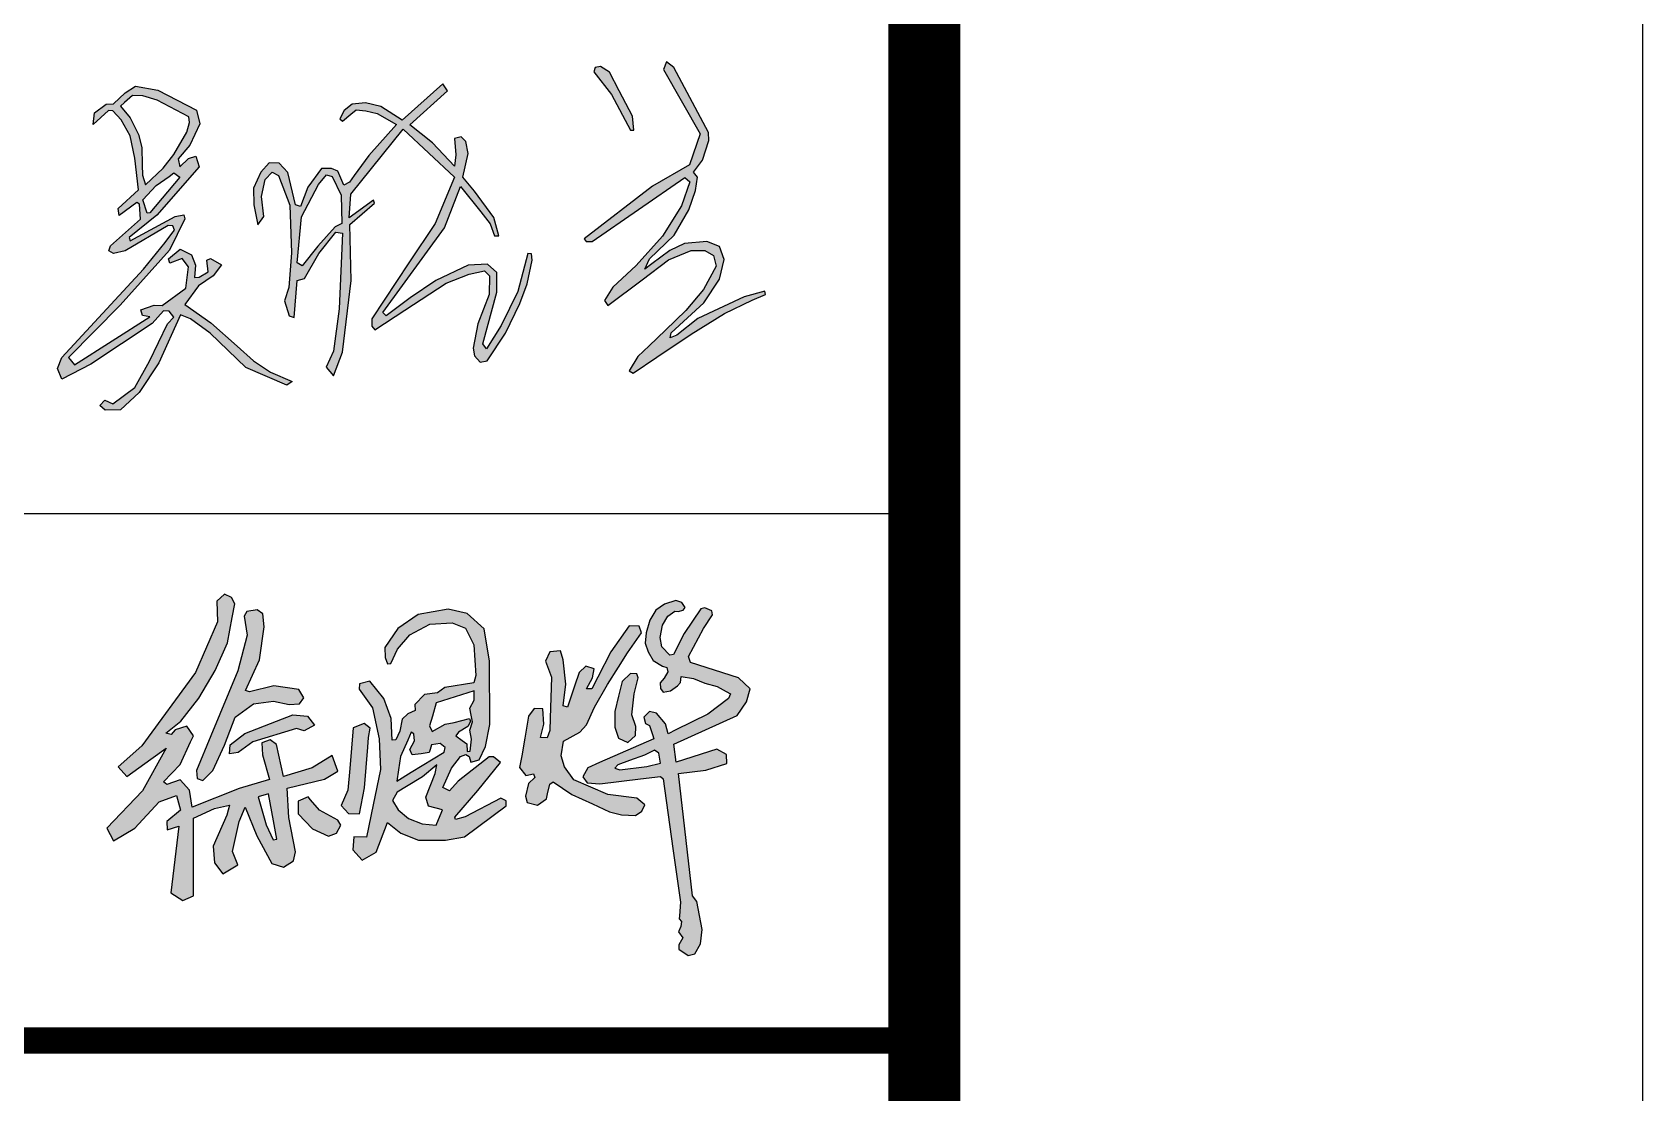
# Model space of a CAD drawing. Extents: x 33088 to 140010, y 13737 to 369010.
# Drawn here: x 119031 to 122393, y 33018 to 35231 of the extents above; entities that cross this region are included whole.
import ezdxf

# ---------------------------------------------------------------- set-up
doc = ezdxf.new("R2010")
doc.units = 0
doc.header["$LTSCALE"] = 1000
doc.header["$MEASUREMENT"] = 0
doc.layers.get('0').update_dxf_attribs({"linetype": 'CONTINUOUS'})
doc.layers.add('PP-PM-TK', color=7, linetype='CONTINUOUS')
doc.layers.add('PUB_TITLE', color=4, linetype='CONTINUOUS')

msp = doc.modelspace()

# ---------------------------------------------------------------- hatches: boundary and pattern name
h = msp.add_hatch(color=256)
h.paths.add_polyline_path([(120370.8, 35157.3), (120355, 35169.3), (120349.1, 35153.4), (120425.3, 35018.8), (120403.5, 34953.9), (120326.2, 34910), (120183, 34799.9), (120187.7, 34794), (120200, 34794.5), (120393.8, 34928), (120403.9, 34919), (120386.3, 34868.5), (120346.9, 34805.2), (120292, 34744.3), (120243, 34699.1), (120226, 34670.9), (120232.9, 34660.8), (120304.3, 34714.5), (120359.7, 34756.2), (120406.6, 34775.7), (120435.4, 34775.7), (120453.5, 34765.1), (120458.8, 34742.8), (120432.7, 34694.4), (120395.4, 34650), (120352.8, 34609), (120319.2, 34576.7), (120295.6, 34554.1), (120277.2, 34524.5), (120285.7, 34519.2), (120335.3, 34552.7), (120406.7, 34601), (120476.6, 34644), (120534.1, 34671.9), (120561.7, 34683.9), (120560.6, 34690.6), (120517.3, 34679), (120420.7, 34633.9), (120376.7, 34598.9), (120363.2, 34593.3), (120364.7, 34603.4), (120433, 34666), (120465.8, 34715.5), (120475.9, 34756.4), (120466.2, 34783.6), (120439.4, 34794.4), (120393.1, 34790.3), (120362.5, 34775.8), (120324.5, 34747.4), (120310.3, 34736.8), (120320, 34757.9), (120371.5, 34807.4), (120402.1, 34860.5), (120415.5, 34900.4), (120419.6, 34928.3), (120411.4, 34939.1), (120430.1, 34964), (120443.9, 35005.3), (120443.2, 35021.4)])
h.paths.add_polyline_path([(120217.5, 35159.3), (120206.1, 35157.2), (120203.7, 35148.1), (120240.3, 35101.2), (120280, 35026.3), (120287.3, 35026.3), (120284.3, 35056), (120256.7, 35108.9), (120236.5, 35147.8)], flags=17)
h.paths.add_polyline_path([(119627.3, 34784.5), (119594.5, 34743.6), (119583.9, 34749.7), (119593.4, 34845.9), (119629, 34913.3), (119645.3, 34933.1), (119657.4, 34929.6), (119675.7, 34890.6), (119677.7, 34831.7), (119663.2, 34824.7)], flags=16)
h.paths.add_polyline_path([(119494, 34870.5), (119501.9, 34828.9), (119514.4, 34846.3), (119509.5, 34888.2), (119517.1, 34923.5), (119531.8, 34938.8), (119545.4, 34932.2), (119568.8, 34869.7), (119572.6, 34770.8), (119566.6, 34698.2), (119557.9, 34670.4), (119567.2, 34638.9), (119578, 34635.7), (119584, 34712.9), (119599.8, 34716.7), (119629.7, 34769.4), (119665.1, 34814), (119678.7, 34811.8), (119671.6, 34654.1), (119659.7, 34565.3), (119645, 34532.1), (119659.7, 34514.2), (119678.7, 34563.6), (119696.7, 34712.9), (119694.1, 34829.7), (119745.6, 34873.9), (119743.3, 34880.8), (119693, 34843.4), (119696.4, 34893.3), (119805.8, 35028.8), (119912.8, 34928.7), (119872.3, 34832), (119817.6, 34749.6), (119740, 34632.7), (119740.2, 34617.3), (119746, 34609.8), (119809.2, 34651), (119895.5, 34707.3), (119943.4, 34726.2), (119975.5, 34733), (119985.6, 34722.4), (119984.7, 34683.8), (119961.6, 34622.2), (119951.9, 34571.8), (119954.4, 34555.4), (119966.2, 34542.8), (119980.5, 34545.3), (120018.8, 34603.3), (120048.7, 34665.2), (120064.1, 34706.2), (120074.9, 34755.5), (120073.2, 34768.3), (120065.4, 34769.1), (120044.6, 34689.6), (120009.8, 34619.2), (119979.5, 34570.6), (119971.6, 34580.9), (120000.7, 34688.4), (120001.1, 34729.8), (119981.2, 34747.2), (119941, 34745.1), (119873.4, 34712.8), (119819.9, 34676.8), (119770.2, 34639.1), (119763.2, 34645.8), (119892.1, 34823), (119925.1, 34908.9), (119967.4, 34856.1), (119987.2, 34831.3), (119996.1, 34806.2), (120005.3, 34806.2), (119994.7, 34844.1), (119954.2, 34899.1), (119930.1, 34928.3), (119941.1, 34977.6), (119936.5, 35003.2), (119926.5, 35012.4), (119912.3, 35009.2), (119915.5, 34974.9), (119912.3, 34951.6), (119866.5, 35000), (119819.6, 35037.7), (119898.3, 35108.8), (119888.2, 35122.9), (119803.4, 35047.2), (119758.7, 35076.2), (119727, 35083.7), (119698.8, 35081), (119682.6, 35067.5), (119673.1, 35050.5), (119678.6, 35045.4), (119696.5, 35060), (119707.4, 35068.9), (119727.8, 35066.7), (119751.4, 35061), (119791.4, 35038), (119733.7, 34973.8), (119703.4, 34931.9), (119693.1, 34917.7), (119681.8, 34911.9), (119669.3, 34940.8), (119655.9, 34946.6), (119635.1, 34946.6), (119606.7, 34907.7), (119591.2, 34867.5), (119580.7, 34870.8), (119564.8, 34937.9), (119546.4, 34957.9), (119525.9, 34958.2), (119508.1, 34938.7), (119493.1, 34905.2)])
h.paths.add_polyline_path([(119271.1, 34853.1), (119262, 34880.9), (119289.5, 34911.2), (119316.8, 34930.1), (119327, 34937.3), (119339.3, 34928.8), (119276.3, 34854.2)], flags=16)
h.paths.add_polyline_path([(119261, 34932.4), (119267.3, 34912.8), (119304.2, 34947.1), (119326.6, 34975.6), (119353.6, 35022.3), (119359.6, 35042.3), (119357.7, 35054.5), (119291.8, 35089), (119262.2, 35097.9), (119240.7, 35098.5), (119223.9, 35084), (119215.1, 35076.3), (119235.7, 35052.4), (119252.7, 35017.5), (119260, 34990.5), (119260.8, 34954.5)], flags=16)
h.paths.add_polyline_path([(119190.2, 35067.8), (119158, 35038.6), (119161, 35062.4), (119185.5, 35081.1), (119200.8, 35081.5), (119224.8, 35104.2), (119246.6, 35118.2), (119293.3, 35110.3), (119374.1, 35068.5), (119381.1, 35039.7), (119360.2, 34995.2), (119335.7, 34966.8), (119339.2, 34949.8), (119357.1, 34967.7), (119372.8, 34972.1), (119379.3, 34949.8), (119291, 34849.5), (119233.2, 34802.8), (119235.6, 34795.6), (119329.5, 34846.6), (119347.4, 34850), (119349.8, 34841.3), (119317.7, 34775.9), (119214.9, 34661.7), (119106.7, 34552.4), (119119.4, 34536.7), (119276.6, 34636.9), (119261.5, 34640), (119257.9, 34651.4), (119285.7, 34661.1), (119302.6, 34660.5), (119351.6, 34696.8), (119357.1, 34741.5), (119343.8, 34759), (119318.4, 34749.3), (119315.9, 34757.8), (119340.1, 34778.3), (119363.7, 34766.2), (119372.2, 34745.1), (119369.8, 34719.1), (119379.4, 34719.7), (119398.2, 34731.2), (119395.8, 34755.4), (119403.6, 34759), (119426, 34745.7), (119409.1, 34722.7), (119378.2, 34701.6), (119349.8, 34662.9), (119404.2, 34624.9), (119458.7, 34575.9), (119492.8, 34545.3), (119528.3, 34521.9), (119573.7, 34502), (119562.8, 34494.7), (119476.9, 34531.6), (119402.6, 34602.9), (119361.4, 34633.1), (119340.3, 34640.9), (119295.5, 34541.2), (119254.4, 34479), (119215.4, 34442.9), (119183.2, 34442.1), (119172.2, 34452.2), (119182.8, 34463.2), (119199.7, 34455.6), (119245.5, 34489.9), (119276, 34544.8), (119313.3, 34622.2), (119326.9, 34636.6), (119316.7, 34648.9), (119304.8, 34649.3), (119281.5, 34623.5), (119153.6, 34538.4), (119093, 34507.1), (119084.1, 34529.1), (119092.6, 34552), (119263.3, 34736.3), (119308.7, 34792), (119322.6, 34810.8), (119327.8, 34817.8), (119324.9, 34827.2), (119314.9, 34827.6), (119225.3, 34774.5), (119200.7, 34768.9), (119191.1, 34774.8), (119194.4, 34784.9), (119257.3, 34841.1), (119255.1, 34871.9), (119249.5, 34875.6), (119212.9, 34848.8), (119210.7, 34863.1), (119252.9, 34902), (119245.4, 34968.1), (119235.4, 35014.9), (119216.7, 35048.1), (119199.6, 35066.8)])
h = msp.add_hatch(color=256)
h.paths.add_polyline_path([(120339.3, 33726.6), (120330.4, 33733), (120309.3, 33722.9), (120278.2, 33711.5), (120253.9, 33702.5), (120247.7, 33695.2), (120257.5, 33691.9), (120314.1, 33699.1), (120343, 33706.1)], flags=16)
h.paths.add_polyline_path([(120372.3, 34023.2), (120379.5, 34022.6), (120390.1, 34024.9), (120394, 34030.9), (120387.3, 34040.8), (120374.6, 34045.1), (120350.9, 34037.3), (120333, 34025.1), (120320.1, 34004), (120312.5, 33977.5), (120310.4, 33956.3), (120316.7, 33938.4), (120327.7, 33920.4), (120346.6, 33908.3), (120356.2, 33905.7), (120358.1, 33896.5), (120350.5, 33883), (120341.7, 33873.4), (120342.6, 33861.4), (120348.2, 33854.3), (120363.6, 33856.8), (120378.3, 33867.2), (120384.1, 33874.3), (120385.9, 33886.5), (120411.7, 33882.4), (120435.2, 33872.5), (120461, 33865.8), (120479.9, 33855.5), (120488.5, 33850.7), (120484.9, 33840.6), (120441.6, 33808), (120374.7, 33775.2), (120358.4, 33767.2), (120353.3, 33787.8), (120334.4, 33810.1), (120319.4, 33814), (120307.9, 33801.6), (120311.4, 33788.9), (120319.7, 33784.3), (120325.7, 33766), (120328.7, 33756.7), (120215.6, 33707.2), (120190.9, 33696.4), (120180.6, 33677.2), (120189.8, 33664.6), (120215.8, 33663), (120300.7, 33673.1), (120342.5, 33678.1), (120348.4, 33673.3), (120368.6, 33527.9), (120384.1, 33416), (120382.5, 33387.3), (120381.4, 33381.1), (120386.2, 33375.6), (120385.2, 33364.9), (120380.5, 33354.3), (120389.2, 33341.8), (120381.3, 33327), (120381.1, 33317.5), (120400.5, 33304.5), (120414.5, 33308), (120426.3, 33329.1), (120430, 33358.8), (120418.3, 33417.1), (120409.8, 33428.9), (120380.5, 33684.5), (120437.4, 33691.3), (120481, 33704.9), (120480.6, 33724), (120460.6, 33735.4), (120375.1, 33708.1), (120370.5, 33745.4), (120436.5, 33775.3), (120503, 33805.6), (120522.5, 33834.1), (120529.8, 33861), (120505.6, 33884.1), (120405.1, 33915.9), (120400.9, 33928.7), (120432.7, 33987.1), (120451.4, 34015.2), (120449.6, 34023.6), (120435.1, 34029.7), (120426.6, 34027.7), (120391.8, 33976.4), (120370.1, 33932.8), (120361.9, 33931), (120345.8, 33948.8), (120341.8, 33968.2), (120346.9, 33993.7), (120358.1, 34012.3)])
h.paths.add_polyline_path([(120293, 33892.2), (120280.4, 33892.9), (120262.7, 33876.6), (120255, 33845.6), (120247.1, 33813.5), (120247.4, 33781.3), (120255, 33758.3), (120274.7, 33749), (120290.4, 33763.7), (120291, 33782.3), (120283, 33807), (120287.4, 33850.6), (120296.4, 33883.6)], flags=17)
h.paths.add_polyline_path([(120139.8, 33921.3), (120134.1, 33939.9), (120111.5, 33937.9), (120102.4, 33918.9), (120115.1, 33885.2), (120112.3, 33800), (120111.5, 33774), (120106, 33758.6), (120092.5, 33759.4), (120098.8, 33787.5), (120096.8, 33819.2), (120079, 33819.6), (120067.1, 33803.8), (120059.2, 33757.8), (120052.9, 33721.4), (120048.6, 33696.8), (120061.5, 33680.1), (120077.8, 33683.7), (120080.2, 33675.7), (120067.1, 33663.2), (120061.1, 33637.1), (120064.3, 33624), (120085.7, 33618), (120104.4, 33631.5), (120106.7, 33641.8), (120111.5, 33662.4), (120118.3, 33667.2), (120157.9, 33640.2), (120200.4, 33620.8), (120236.5, 33604.3), (120261.5, 33598.2), (120290.4, 33597), (120303.9, 33605.4), (120310.3, 33619.2), (120293.2, 33632.7), (120232.5, 33640.6), (120161.5, 33670.9), (120142.5, 33698.2), (120135.3, 33721.2), (120140.1, 33751.7), (120174.2, 33770.8), (120188.5, 33786.1), (120204.9, 33822.8), (120231.9, 33870.1), (120254.8, 33906), (120273.9, 33936.1), (120303.3, 33977.9), (120297.9, 33991.4), (120277.3, 33992.4), (120239.3, 33938.3), (120211.9, 33885.4), (120199.4, 33861.3), (120188.2, 33861.1), (120200.7, 33883.7), (120204.4, 33903), (120186.5, 33908.1), (120172.6, 33895.2), (120163.2, 33866.5), (120152.8, 33835.2), (120148.8, 33822.8), (120139.5, 33825.6), (120144.9, 33870.9)])
h.paths.add_polyline_path([(119872.4, 33684), (119876, 33702.1), (119845.8, 33677.3), (119812.4, 33657), (119793, 33645.2), (119783.5, 33628.1), (119794.8, 33608.8), (119816.4, 33590.7), (119844.9, 33579), (119874.2, 33576.3), (119886.4, 33605.1), (119887.8, 33608.5), (119858.4, 33616.4), (119852.5, 33634.9)], flags=16)
h.paths.add_polyline_path([(119953.9, 33837.3), (119953.5, 33856.7), (119914, 33844.1), (119874.4, 33831.5), (119866.5, 33804.2), (119860.6, 33783.7), (119866.2, 33771.6), (119893.1, 33787), (119912.2, 33791), (119943.8, 33799.2), (119946, 33793.1), (119940.2, 33782.3), (119920.8, 33770.8), (119915.1, 33762.6), (119928.7, 33752.9), (119938.4, 33746), (119938.8, 33730.3), (119945.3, 33731), (119948.1, 33755.8), (119944.5, 33774.4), (119950.3, 33792), (119947.4, 33806), (119944.4, 33820.5)], flags=16)
h.paths.add_polyline_path([(119827.4, 33767), (119822.5, 33770.7), (119815.1, 33754), (119799.8, 33719.6), (119795.6, 33691.8), (119792, 33668.6), (119822.5, 33687.1), (119890.8, 33728.6), (119892.9, 33738.8), (119882.7, 33746.7), (119864.9, 33744), (119861.7, 33734.2), (119859.6, 33727.8), (119843, 33725.5), (119824.2, 33723), (119819.5, 33734.4), (119828.8, 33752.2)], flags=16)
h.paths.add_polyline_path([(119765, 33840.9), (119735.7, 33876.7), (119714.1, 33871.7), (119713.6, 33860.1), (119741.8, 33821.4), (119755.1, 33756.8), (119758.4, 33692.8), (119742.9, 33618.8), (119728.8, 33551.4), (119702.5, 33551.9), (119700.3, 33525.4), (119719.7, 33503.3), (119749, 33520.4), (119772.8, 33582.3), (119800.4, 33559.6), (119837.5, 33545.3), (119893.9, 33545.3), (119933.2, 33551.9), (120020.6, 33616.6), (120020.2, 33627.1), (120009.4, 33633), (119935.2, 33594.2), (119914.6, 33588), (119913.5, 33593.4), (119961.6, 33648.5), (120008.5, 33707.6), (119993.8, 33719.2), (119985.3, 33719.2), (119920.6, 33668.5), (119902.5, 33648), (119888.5, 33655.2), (119906.2, 33695.7), (119925.2, 33719.5), (119936.6, 33724.2), (119943.1, 33720), (119946.9, 33708), (119964.4, 33712.7), (119977.7, 33740.5), (119986.3, 33786.6), (119985.4, 33918.4), (119974.7, 33986.1), (119938.8, 34018.3), (119899.1, 34027.4), (119836.8, 34016.1), (119794.4, 33987.1), (119767.5, 33946.9), (119767.7, 33926.2), (119772.5, 33912.9), (119780, 33913.8), (119793.5, 33943.9), (119819.2, 33973.4), (119861.2, 33996.1), (119907.5, 33998.4), (119935.3, 33987.6), (119952.8, 33953.1), (119957, 33889), (119953.2, 33873.5), (119892.4, 33864), (119877.2, 33852.7), (119850.3, 33849.4), (119830, 33828), (119830.5, 33815.7), (119815.4, 33808.6), (119803.6, 33797.8), (119798.4, 33772.3), (119789.9, 33754.9), (119782.2, 33753.7), (119780.3, 33798.9)])
h.paths.add_polyline_path([(119736.5, 33778.6), (119723.8, 33788.5), (119700.9, 33779.9), (119693.8, 33694.8), (119689.9, 33649.2), (119675.9, 33617.6), (119691.6, 33601.2), (119714.5, 33600.5), (119724.5, 33654.1), (119731.7, 33739.2), (119733.4, 33759.4)])
h.paths.add_polyline_path([(119606.9, 33635.3), (119586.3, 33626.9), (119586.6, 33600.2), (119615.9, 33569.2), (119649.8, 33553.9), (119666.2, 33559.6), (119675.4, 33576.4), (119669.4, 33587), (119630.5, 33607.7), (119612, 33629.4)])
h.paths.add_polyline_path([(119524, 33641.8), (119502.8, 33635.8), (119519.5, 33577.4), (119533.8, 33546.1), (119541.6, 33547.5), (119534.5, 33585.6)], flags=16)
h.paths.add_polyline_path([(119442.8, 33725.1), (119444.3, 33744.3), (119475, 33768.1), (119541.3, 33793.8), (119575.3, 33807), (119606.1, 33803.9), (119620.2, 33785.5), (119598.8, 33773.2), (119582.9, 33777.9), (119491.7, 33750.4), (119461.3, 33728)], flags=17)
h.paths.add_polyline_path([(119512.2, 34017.3), (119500.5, 34026.1), (119479.2, 34022), (119473.6, 34012.7), (119480, 33973.2), (119460.2, 33898.2), (119403.8, 33762.7), (119374, 33690.8), (119375.1, 33674.1), (119387.4, 33669.6), (119408.3, 33690.5), (119432.5, 33743.5), (119454.5, 33802), (119493.2, 33829.8), (119534.8, 33835.4), (119567.3, 33828.2), (119589, 33829.5), (119598.1, 33842.3), (119588, 33859.7), (119535.2, 33867.2), (119485, 33854.7), (119476.4, 33857.7), (119505.6, 33921.4), (119515.2, 33990.4)], flags=17)
h.paths.add_polyline_path([(119447.2, 34051.6), (119432.5, 34058.4), (119416.4, 34043.8), (119418.1, 34000.8), (119371.6, 33894.8), (119260.2, 33742.2), (119210.2, 33698.4), (119228.6, 33678.3), (119278.6, 33714.2), (119310.5, 33737.1), (119261, 33648.1), (119186.5, 33570.1), (119200.5, 33543.8), (119245.2, 33570.1), (119296.1, 33625.3), (119332.1, 33638.5), (119340.9, 33607.8), (119311.9, 33584.1), (119312.8, 33566.6), (119337.4, 33574.5), (119326.8, 33487.7), (119320.4, 33435), (119345.3, 33419.3), (119368.1, 33429), (119368.1, 33591.1), (119411.9, 33611.3), (119443.1, 33618.1), (119437.6, 33597.2), (119408.7, 33532.7), (119411.8, 33497.7), (119429, 33475), (119460.3, 33494.1), (119449.3, 33521.7), (119462.8, 33584.3), (119475.7, 33613.8), (119500.3, 33554.2), (119531, 33496.5), (119555.6, 33489.1), (119576.5, 33502), (119580.8, 33521.1), (119566.7, 33592.3), (119563, 33653.7), (119641, 33672.8), (119669.3, 33689.3), (119657, 33721.9), (119615.8, 33696.1), (119555.6, 33678.3), (119540.8, 33744.6), (119527.9, 33754.4), (119510.7, 33748.3), (119512, 33723.1), (119526.1, 33671.5), (119462.8, 33653.1), (119365, 33613.8), (119359.5, 33649.4), (119339.8, 33670.9), (119312.2, 33661.7), (119304.8, 33666.6), (119339.8, 33702.8), (119361.4, 33750.1), (119368.1, 33763.2), (119354, 33782.9), (119329.4, 33775.5), (119320.8, 33765.7), (119309.7, 33768.8), (119341.1, 33793.3), (119378.6, 33841.8), (119413, 33899.2), (119438.8, 33956.9), (119448.7, 34009.7), (119454, 34038.2)])

# ---------------------------------------------------------------- linework, layer by layer
for p, q in [((120206.1, 35157.2), (120203.7, 35148.1)), ((120203.7, 35148.1), (120240.3, 35101.2)), ((120217.5, 35159.3), (120206.1, 35157.2)), ((120236.5, 35147.8), (120217.5, 35159.3)), ((120256.7, 35108.9), (120236.5, 35147.8)), ((120355, 35169.3), (120349.1, 35153.4)), ((120349.1, 35153.4), (120425.3, 35018.8)), ((120370.8, 35157.3), (120355, 35169.3)), ((120443.2, 35021.4), (120370.8, 35157.3)), ((119200.8, 35081.5), (119224.8, 35104.2)), ((119224.8, 35104.2), (119246.6, 35118.2)), ((119246.6, 35118.2), (119293.3, 35110.3)), ((119293.3, 35110.3), (119374.1, 35068.5)), ((119888.2, 35122.9), (119803.4, 35047.2)), ((119819.6, 35037.7), (119898.3, 35108.8)), ((119898.3, 35108.8), (119888.2, 35122.9)), ((120284.3, 35056), (120256.7, 35108.9)), ((119161, 35062.4), (119185.5, 35081.1)), ((119185.5, 35081.1), (119200.8, 35081.5)), ((119223.9, 35084), (119215.1, 35076.3)), ((119215.1, 35076.3), (119235.7, 35052.4)), ((119240.7, 35098.5), (119223.9, 35084)), ((119262.2, 35097.9), (119240.7, 35098.5)), ((119291.8, 35089), (119262.2, 35097.9)), ((119357.7, 35054.5), (119291.8, 35089)), ((119698.8, 35081), (119682.6, 35067.5)), ((119696.5, 35060), (119707.4, 35068.9)), ((119727, 35083.7), (119698.8, 35081)), ((119707.4, 35068.9), (119727.8, 35066.7)), ((119758.7, 35076.2), (119727, 35083.7)), ((119803.4, 35047.2), (119758.7, 35076.2)), ((120240.3, 35101.2), (120280, 35026.3)), ((119190.2, 35067.8), (119158, 35038.6)), ((119158, 35038.6), (119161, 35062.4)), ((119199.6, 35066.8), (119190.2, 35067.8)), ((119216.7, 35048.1), (119199.6, 35066.8)), ((119235.4, 35014.9), (119216.7, 35048.1)), ((119235.7, 35052.4), (119252.7, 35017.5)), ((119353.6, 35022.3), (119359.6, 35042.3)), ((119359.6, 35042.3), (119357.7, 35054.5)), ((119381.1, 35039.7), (119360.2, 34995.2)), ((119374.1, 35068.5), (119381.1, 35039.7)), ((119682.6, 35067.5), (119673.1, 35050.5)), ((119673.1, 35050.5), (119678.6, 35045.4)), ((119678.6, 35045.4), (119696.5, 35060)), ((119727.8, 35066.7), (119751.4, 35061)), ((119791.4, 35038), (119733.7, 34973.8)), ((119751.4, 35061), (119791.4, 35038)), ((119866.5, 35000), (119819.6, 35037.7)), ((120287.3, 35026.3), (120284.3, 35056)), ((119245.4, 34968.1), (119235.4, 35014.9)), ((119252.7, 35017.5), (119260, 34990.5)), ((119326.6, 34975.6), (119353.6, 35022.3)), ((119696.4, 34893.3), (119805.8, 35028.8)), ((119805.8, 35028.8), (119912.8, 34928.7)), ((119926.5, 35012.4), (119912.3, 35009.2)), ((119912.3, 35009.2), (119915.5, 34974.9)), ((119936.5, 35003.2), (119926.5, 35012.4)), ((119941.1, 34977.6), (119936.5, 35003.2)), ((120280, 35026.3), (120287.3, 35026.3)), ((120425.3, 35018.8), (120403.5, 34953.9)), ((120430.1, 34964), (120443.9, 35005.3)), ((120443.9, 35005.3), (120443.2, 35021.4)), ((119252.9, 34902), (119245.4, 34968.1)), ((119260, 34990.5), (119260.8, 34954.5)), ((119304.2, 34947.1), (119326.6, 34975.6)), ((119360.2, 34995.2), (119335.7, 34966.8)), ((119357.1, 34967.7), (119372.8, 34972.1)), ((119372.8, 34972.1), (119379.3, 34949.8)), ((119733.7, 34973.8), (119703.4, 34931.9)), ((119912.3, 34951.6), (119866.5, 35000)), ((119915.5, 34974.9), (119912.3, 34951.6)), ((119930.1, 34928.3), (119941.1, 34977.6)), ((119260.8, 34954.5), (119261, 34932.4)), ((119267.3, 34912.8), (119304.2, 34947.1)), ((119379.3, 34949.8), (119291, 34849.5)), ((119316.8, 34930.1), (119327, 34937.3)), ((119327, 34937.3), (119339.3, 34928.8)), ((119335.7, 34966.8), (119339.2, 34949.8)), ((119339.2, 34949.8), (119357.1, 34967.7)), ((119508.1, 34938.7), (119493.1, 34905.2)), ((119525.9, 34958.2), (119508.1, 34938.7)), ((119517.1, 34923.5), (119531.8, 34938.8)), ((119546.4, 34957.9), (119525.9, 34958.2)), ((119531.8, 34938.8), (119545.4, 34932.2)), ((119564.8, 34937.9), (119546.4, 34957.9)), ((119580.7, 34870.8), (119564.8, 34937.9)), ((119635.1, 34946.6), (119606.7, 34907.7)), ((119655.9, 34946.6), (119635.1, 34946.6)), ((119669.3, 34940.8), (119655.9, 34946.6)), ((119681.8, 34911.9), (119669.3, 34940.8)), ((120403.5, 34953.9), (120326.2, 34910)), ((120411.4, 34939.1), (120430.1, 34964)), ((120419.6, 34928.3), (120411.4, 34939.1)), ((119210.7, 34863.1), (119252.9, 34902)), ((119261, 34932.4), (119267.3, 34912.8)), ((119262, 34880.9), (119289.5, 34911.2)), ((119339.3, 34928.8), (119276.3, 34854.2)), ((119289.5, 34911.2), (119316.8, 34930.1)), ((119493.1, 34905.2), (119494, 34870.5)), ((119509.5, 34888.2), (119517.1, 34923.5)), ((119545.4, 34932.2), (119568.8, 34869.7)), ((119606.7, 34907.7), (119591.2, 34867.5)), ((119593.4, 34845.9), (119629, 34913.3)), ((119629, 34913.3), (119645.3, 34933.1)), ((119645.3, 34933.1), (119657.4, 34929.6)), ((119657.4, 34929.6), (119675.7, 34890.6)), ((119693.1, 34917.7), (119681.8, 34911.9)), ((119703.4, 34931.9), (119693.1, 34917.7)), ((119912.8, 34928.7), (119872.3, 34832)), ((119892.1, 34823), (119925.1, 34908.9)), ((119925.1, 34908.9), (119967.4, 34856.1)), ((119954.2, 34899.1), (119930.1, 34928.3)), ((120326.2, 34910), (120183, 34799.9)), ((120200, 34794.5), (120393.8, 34928)), ((120403.9, 34919), (120386.3, 34868.5)), ((120393.8, 34928), (120403.9, 34919)), ((120415.5, 34900.4), (120419.6, 34928.3)), ((119249.5, 34875.6), (119212.9, 34848.8)), ((119255.1, 34871.9), (119249.5, 34875.6)), ((119257.3, 34841.1), (119255.1, 34871.9)), ((119271.1, 34853.1), (119262, 34880.9)), ((119494, 34870.5), (119501.9, 34828.9)), ((119514.4, 34846.3), (119509.5, 34888.2)), ((119568.8, 34869.7), (119572.6, 34770.8)), ((119591.2, 34867.5), (119580.7, 34870.8)), ((119675.7, 34890.6), (119677.7, 34831.7)), ((119693, 34843.4), (119696.4, 34893.3)), ((119743.3, 34880.8), (119693, 34843.4)), ((119694.1, 34829.7), (119745.6, 34873.9)), ((119745.6, 34873.9), (119743.3, 34880.8)), ((119994.7, 34844.1), (119954.2, 34899.1)), ((120386.3, 34868.5), (120346.9, 34805.2)), ((120402.1, 34860.5), (120415.5, 34900.4)), ((119194.4, 34784.9), (119257.3, 34841.1)), ((119212.9, 34848.8), (119210.7, 34863.1)), ((119291, 34849.5), (119233.2, 34802.8)), ((119235.6, 34795.6), (119329.5, 34846.6)), ((119276.3, 34854.2), (119271.1, 34853.1)), ((119349.8, 34841.3), (119317.7, 34775.9)), ((119329.5, 34846.6), (119347.4, 34850)), ((119347.4, 34850), (119349.8, 34841.3)), ((119501.9, 34828.9), (119514.4, 34846.3)), ((119583.9, 34749.7), (119593.4, 34845.9)), ((119967.4, 34856.1), (119987.2, 34831.3)), ((120005.3, 34806.2), (119994.7, 34844.1)), ((120371.5, 34807.4), (120402.1, 34860.5)), ((119314.9, 34827.6), (119225.3, 34774.5)), ((119233.2, 34802.8), (119235.6, 34795.6)), ((119308.7, 34792), (119322.6, 34810.8)), ((119324.9, 34827.2), (119314.9, 34827.6)), ((119322.6, 34810.8), (119327.8, 34817.8)), ((119327.8, 34817.8), (119324.9, 34827.2)), ((119663.2, 34824.7), (119627.3, 34784.5)), ((119629.7, 34769.4), (119665.1, 34814)), ((119677.7, 34831.7), (119663.2, 34824.7)), ((119665.1, 34814), (119678.7, 34811.8)), ((119678.7, 34811.8), (119671.6, 34654.1)), ((119696.7, 34712.9), (119694.1, 34829.7)), ((119763.2, 34645.8), (119892.1, 34823)), ((119872.3, 34832), (119817.6, 34749.6)), ((119987.2, 34831.3), (119996.1, 34806.2)), ((119996.1, 34806.2), (120005.3, 34806.2)), ((120183, 34799.9), (120187.7, 34794)), ((120346.9, 34805.2), (120292, 34744.3)), ((120320, 34757.9), (120371.5, 34807.4)), ((119191.1, 34774.8), (119194.4, 34784.9)), ((119200.7, 34768.9), (119191.1, 34774.8)), ((119225.3, 34774.5), (119200.7, 34768.9)), ((119317.7, 34775.9), (119214.9, 34661.7)), ((119263.3, 34736.3), (119308.7, 34792)), ((119315.9, 34757.8), (119340.1, 34778.3)), ((119340.1, 34778.3), (119363.7, 34766.2)), ((119363.7, 34766.2), (119372.2, 34745.1)), ((119572.6, 34770.8), (119566.6, 34698.2)), ((119627.3, 34784.5), (119594.5, 34743.6)), ((119599.8, 34716.7), (119629.7, 34769.4)), ((120065.4, 34769.1), (120044.6, 34689.6)), ((120073.2, 34768.3), (120065.4, 34769.1)), ((120074.9, 34755.5), (120073.2, 34768.3)), ((120187.7, 34794), (120200, 34794.5)), ((120362.5, 34775.8), (120324.5, 34747.4)), ((120359.7, 34756.2), (120406.6, 34775.7)), ((120393.1, 34790.3), (120362.5, 34775.8)), ((120439.4, 34794.4), (120393.1, 34790.3)), ((120406.6, 34775.7), (120435.4, 34775.7)), ((120435.4, 34775.7), (120453.5, 34765.1)), ((120466.2, 34783.6), (120439.4, 34794.4)), ((120475.9, 34756.4), (120466.2, 34783.6)), ((119092.6, 34552), (119263.3, 34736.3)), ((119318.4, 34749.3), (119315.9, 34757.8)), ((119343.8, 34759), (119318.4, 34749.3)), ((119318.4, 34749.3), (119318.4, 34749.3)), ((119357.1, 34741.5), (119343.8, 34759)), ((119351.6, 34696.8), (119357.1, 34741.5)), ((119372.2, 34745.1), (119369.8, 34719.1)), ((119395.8, 34755.4), (119403.6, 34759)), ((119398.2, 34731.2), (119395.8, 34755.4)), ((119403.6, 34759), (119426, 34745.7)), ((119426, 34745.7), (119409.1, 34722.7)), ((119594.5, 34743.6), (119583.9, 34749.7)), ((119817.6, 34749.6), (119740, 34632.7)), ((119941, 34745.1), (119873.4, 34712.8)), ((119981.2, 34747.2), (119941, 34745.1)), ((119943.4, 34726.2), (119975.5, 34733)), ((119975.5, 34733), (119985.6, 34722.4)), ((120001.1, 34729.8), (119981.2, 34747.2)), ((120064.1, 34706.2), (120074.9, 34755.5)), ((120292, 34744.3), (120243, 34699.1)), ((120304.3, 34714.5), (120359.7, 34756.2)), ((120310.3, 34736.8), (120320, 34757.9)), ((120324.5, 34747.4), (120310.3, 34736.8)), ((120458.8, 34742.8), (120432.7, 34694.4)), ((120453.5, 34765.1), (120458.8, 34742.8)), ((120465.8, 34715.5), (120475.9, 34756.4)), ((119378.2, 34701.6), (119349.8, 34662.9)), ((119369.8, 34719.1), (119379.4, 34719.7)), ((119409.1, 34722.7), (119378.2, 34701.6)), ((119379.4, 34719.7), (119398.2, 34731.2)), ((119578, 34635.7), (119584, 34712.9)), ((119584, 34712.9), (119599.8, 34716.7)), ((119678.7, 34563.6), (119696.7, 34712.9)), ((119809.2, 34651), (119895.5, 34707.3)), ((119873.4, 34712.8), (119819.9, 34676.8)), ((119895.5, 34707.3), (119943.4, 34726.2)), ((119985.6, 34722.4), (119984.7, 34683.8)), ((120000.7, 34688.4), (120001.1, 34729.8)), ((120048.7, 34665.2), (120064.1, 34706.2)), ((120243, 34699.1), (120226, 34670.9)), ((120232.9, 34660.8), (120304.3, 34714.5)), ((120433, 34666), (120465.8, 34715.5)), ((119302.6, 34660.5), (119351.6, 34696.8)), ((119566.6, 34698.2), (119557.9, 34670.4)), ((119557.9, 34670.4), (119567.2, 34638.9)), ((119819.9, 34676.8), (119770.2, 34639.1)), ((119984.7, 34683.8), (119961.6, 34622.2)), ((119971.6, 34580.9), (120000.7, 34688.4)), ((120044.6, 34689.6), (120009.8, 34619.2)), ((120226, 34670.9), (120232.9, 34660.8)), ((120364.7, 34603.4), (120433, 34666)), ((120432.7, 34694.4), (120395.4, 34650)), ((120517.3, 34679), (120420.7, 34633.9)), ((120476.6, 34644), (120534.1, 34671.9)), ((120560.6, 34690.6), (120517.3, 34679)), ((120534.1, 34671.9), (120561.7, 34683.9)), ((120561.7, 34683.9), (120560.6, 34690.6)), ((119214.9, 34661.7), (119106.7, 34552.4)), ((119119.4, 34536.7), (119276.6, 34636.9)), ((119257.9, 34651.4), (119285.7, 34661.1)), ((119261.5, 34640), (119257.9, 34651.4)), ((119276.6, 34636.9), (119261.5, 34640)), ((119304.8, 34649.3), (119281.5, 34623.5)), ((119285.7, 34661.1), (119302.6, 34660.5)), ((119340.3, 34640.9), (119295.5, 34541.2)), ((119316.7, 34648.9), (119304.8, 34649.3)), ((119313.3, 34622.2), (119326.9, 34636.6)), ((119326.9, 34636.6), (119316.7, 34648.9)), ((119361.4, 34633.1), (119340.3, 34640.9)), ((119349.8, 34662.9), (119404.2, 34624.9)), ((119402.6, 34602.9), (119361.4, 34633.1)), ((119567.2, 34638.9), (119578, 34635.7)), ((119671.6, 34654.1), (119659.7, 34565.3)), ((119740, 34632.7), (119740.2, 34617.3)), ((119746, 34609.8), (119809.2, 34651)), ((119770.2, 34639.1), (119763.2, 34645.8)), ((120018.8, 34603.3), (120048.7, 34665.2)), ((120395.4, 34650), (120352.8, 34609)), ((120420.7, 34633.9), (120376.7, 34598.9)), ((120406.7, 34601), (120476.6, 34644)), ((119281.5, 34623.5), (119153.6, 34538.4)), ((119276, 34544.8), (119313.3, 34622.2)), ((119476.9, 34531.6), (119402.6, 34602.9)), ((119404.2, 34624.9), (119458.7, 34575.9)), ((119740.2, 34617.3), (119746, 34609.8)), ((119961.6, 34622.2), (119951.9, 34571.8)), ((120009.8, 34619.2), (119979.5, 34570.6)), ((119980.5, 34545.3), (120018.8, 34603.3)), ((120352.8, 34609), (120319.2, 34576.7)), ((120335.3, 34552.7), (120406.7, 34601)), ((120363.2, 34593.3), (120364.7, 34603.4)), ((120376.7, 34598.9), (120363.2, 34593.3)), ((119458.7, 34575.9), (119492.8, 34545.3)), ((119659.7, 34565.3), (119645, 34532.1)), ((119951.9, 34571.8), (119954.4, 34555.4)), ((119979.5, 34570.6), (119971.6, 34580.9)), ((120319.2, 34576.7), (120295.6, 34554.1)), ((119084.1, 34529.1), (119092.6, 34552)), ((119153.6, 34538.4), (119093, 34507.1)), ((119106.7, 34552.4), (119119.4, 34536.7)), ((119245.5, 34489.9), (119276, 34544.8)), ((119295.5, 34541.2), (119254.4, 34479)), ((119562.8, 34494.7), (119476.9, 34531.6)), ((119492.8, 34545.3), (119528.3, 34521.9)), ((119645, 34532.1), (119659.7, 34514.2)), ((119659.7, 34514.2), (119678.7, 34563.6)), ((119954.4, 34555.4), (119966.2, 34542.8)), ((119966.2, 34542.8), (119980.5, 34545.3)), ((120295.6, 34554.1), (120277.2, 34524.5)), ((120285.7, 34519.2), (120335.3, 34552.7)), ((119093, 34507.1), (119084.1, 34529.1)), ((119528.3, 34521.9), (119573.7, 34502)), ((119573.7, 34502), (119562.8, 34494.7)), ((120277.2, 34524.5), (120285.7, 34519.2)), ((119199.7, 34455.6), (119245.5, 34489.9)), ((119254.4, 34479), (119215.4, 34442.9)), ((119172.2, 34452.2), (119182.8, 34463.2)), ((119183.2, 34442.1), (119172.2, 34452.2)), ((119182.8, 34463.2), (119199.7, 34455.6)), ((119215.4, 34442.9), (119183.2, 34442.1)), ((119432.5, 34058.4), (119416.4, 34043.8)), ((119416.4, 34043.8), (119418.1, 34000.8)), ((119447.2, 34051.6), (119432.5, 34058.4)), ((119454, 34038.2), (119447.2, 34051.6)), ((119448.7, 34009.7), (119454, 34038.2)), ((119899.1, 34027.4), (119836.8, 34016.1)), ((119938.8, 34018.3), (119899.1, 34027.4)), ((120350.9, 34037.3), (120333, 34025.1)), ((120374.6, 34045.1), (120350.9, 34037.3)), ((120387.3, 34040.8), (120374.6, 34045.1)), ((120394, 34030.9), (120387.3, 34040.8)), ((120390.1, 34024.9), (120394, 34030.9)), ((120426.6, 34027.7), (120391.8, 33976.4)), ((120435.1, 34029.7), (120426.6, 34027.7)), ((120449.6, 34023.6), (120435.1, 34029.7)), ((119418.1, 34000.8), (119371.6, 33894.8)), ((119438.8, 33956.9), (119448.7, 34009.7)), ((119479.2, 34022), (119473.6, 34012.7)), ((119473.6, 34012.7), (119480, 33973.2)), ((119500.5, 34026.1), (119479.2, 34022)), ((119512.2, 34017.3), (119500.5, 34026.1)), ((119515.2, 33990.4), (119512.2, 34017.3)), ((119836.8, 34016.1), (119794.4, 33987.1)), ((119819.2, 33973.4), (119861.2, 33996.1)), ((119861.2, 33996.1), (119907.5, 33998.4)), ((119907.5, 33998.4), (119935.3, 33987.6)), ((119974.7, 33986.1), (119938.8, 34018.3)), ((120320.1, 34004), (120312.5, 33977.5)), ((120333, 34025.1), (120320.1, 34004)), ((120341.8, 33968.2), (120346.9, 33993.7)), ((120346.9, 33993.7), (120358.1, 34012.3)), ((120358.1, 34012.3), (120372.3, 34023.2)), ((120372.3, 34023.2), (120379.5, 34022.6)), ((120379.5, 34022.6), (120390.1, 34024.9)), ((120432.7, 33987.1), (120451.4, 34015.2)), ((120451.4, 34015.2), (120449.6, 34023.6)), ((119480, 33973.2), (119460.2, 33898.2)), ((119505.6, 33921.4), (119515.2, 33990.4)), ((119794.4, 33987.1), (119767.5, 33946.9)), ((119793.5, 33943.9), (119819.2, 33973.4)), ((119935.3, 33987.6), (119952.8, 33953.1)), ((119985.4, 33918.4), (119974.7, 33986.1)), ((120277.3, 33992.4), (120239.3, 33938.3)), ((120273.9, 33936.1), (120303.3, 33977.9)), ((120297.9, 33991.4), (120277.3, 33992.4)), ((120303.3, 33977.9), (120297.9, 33991.4)), ((120312.5, 33977.5), (120310.4, 33956.3)), ((120345.8, 33948.8), (120341.8, 33968.2)), ((120391.8, 33976.4), (120370.1, 33932.8)), ((120400.9, 33928.7), (120432.7, 33987.1)), ((119413, 33899.2), (119438.8, 33956.9)), ((119767.5, 33946.9), (119767.7, 33926.2)), ((119767.7, 33926.2), (119772.5, 33912.9)), ((119780, 33913.8), (119793.5, 33943.9)), ((119952.8, 33953.1), (119957, 33889)), ((120111.5, 33937.9), (120102.4, 33918.9)), ((120134.1, 33939.9), (120111.5, 33937.9)), ((120139.8, 33921.3), (120134.1, 33939.9)), ((120239.3, 33938.3), (120211.9, 33885.4)), ((120254.8, 33906), (120273.9, 33936.1)), ((120310.4, 33956.3), (120316.7, 33938.4)), ((120316.7, 33938.4), (120327.7, 33920.4)), ((120361.9, 33931), (120345.8, 33948.8)), ((120370.1, 33932.8), (120361.9, 33931)), ((120405.1, 33915.9), (120400.9, 33928.7)), ((119371.6, 33894.8), (119260.2, 33742.2)), ((119378.6, 33841.8), (119413, 33899.2)), ((119460.2, 33898.2), (119403.8, 33762.7)), ((119476.4, 33857.7), (119505.6, 33921.4)), ((119772.5, 33912.9), (119780, 33913.8)), ((119986.3, 33786.6), (119985.4, 33918.4)), ((120102.4, 33918.9), (120115.1, 33885.2)), ((120144.9, 33870.9), (120139.8, 33921.3)), ((120172.6, 33895.2), (120163.2, 33866.5)), ((120186.5, 33908.1), (120172.6, 33895.2)), ((120204.4, 33903), (120186.5, 33908.1)), ((120200.7, 33883.7), (120204.4, 33903)), ((120231.9, 33870.1), (120254.8, 33906)), ((120280.4, 33892.9), (120262.7, 33876.6)), ((120293, 33892.2), (120280.4, 33892.9)), ((120296.4, 33883.6), (120293, 33892.2)), ((120327.7, 33920.4), (120346.6, 33908.3)), ((120346.6, 33908.3), (120356.2, 33905.7)), ((120358.1, 33896.5), (120350.5, 33883)), ((120356.2, 33905.7), (120358.1, 33896.5)), ((120505.6, 33884.1), (120405.1, 33915.9)), ((119535.2, 33867.2), (119485, 33854.7)), ((119588, 33859.7), (119535.2, 33867.2)), ((119598.1, 33842.3), (119588, 33859.7)), ((119714.1, 33871.7), (119713.6, 33860.1)), ((119713.6, 33860.1), (119741.8, 33821.4)), ((119735.7, 33876.7), (119714.1, 33871.7)), ((119765, 33840.9), (119735.7, 33876.7)), ((119892.4, 33864), (119877.2, 33852.7)), ((119953.2, 33873.5), (119892.4, 33864)), ((119957, 33889), (119953.2, 33873.5)), ((120115.1, 33885.2), (120112.3, 33800)), ((120139.5, 33825.6), (120144.9, 33870.9)), ((120163.2, 33866.5), (120152.8, 33835.2)), ((120188.2, 33861.1), (120200.7, 33883.7)), ((120199.4, 33861.3), (120188.2, 33861.1)), ((120211.9, 33885.4), (120199.4, 33861.3)), ((120204.9, 33822.8), (120231.9, 33870.1)), ((120262.7, 33876.6), (120255, 33845.6)), ((120287.4, 33850.6), (120296.4, 33883.6)), ((120350.5, 33883), (120341.7, 33873.4)), ((120341.7, 33873.4), (120342.6, 33861.4)), ((120342.6, 33861.4), (120348.2, 33854.3)), ((120363.6, 33856.8), (120378.3, 33867.2)), ((120378.3, 33867.2), (120384.1, 33874.3)), ((120384.1, 33874.3), (120385.9, 33886.5)), ((120385.9, 33886.5), (120411.7, 33882.4)), ((120411.7, 33882.4), (120435.2, 33872.5)), ((120435.2, 33872.5), (120461, 33865.8)), ((120461, 33865.8), (120479.9, 33855.5)), ((120529.8, 33861), (120505.6, 33884.1)), ((120522.5, 33834.1), (120529.8, 33861)), ((119341.1, 33793.3), (119378.6, 33841.8)), ((119454.5, 33802), (119493.2, 33829.8)), ((119485, 33854.7), (119476.4, 33857.7)), ((119493.2, 33829.8), (119534.8, 33835.4)), ((119534.8, 33835.4), (119567.3, 33828.2)), ((119567.3, 33828.2), (119589, 33829.5)), ((119589, 33829.5), (119598.1, 33842.3)), ((119780.3, 33798.9), (119765, 33840.9)), ((119850.3, 33849.4), (119830, 33828)), ((119830, 33828), (119830.5, 33815.7)), ((119877.2, 33852.7), (119850.3, 33849.4)), ((119874.4, 33831.5), (119866.5, 33804.2)), ((119914, 33844.1), (119874.4, 33831.5)), ((119953.5, 33856.7), (119914, 33844.1)), ((119944.4, 33820.5), (119953.9, 33837.3)), ((119953.9, 33837.3), (119953.5, 33856.7)), ((120148.8, 33822.8), (120139.5, 33825.6)), ((120152.8, 33835.2), (120148.8, 33822.8)), ((120255, 33845.6), (120247.1, 33813.5)), ((120283, 33807), (120287.4, 33850.6)), ((120348.2, 33854.3), (120363.6, 33856.8)), ((120484.9, 33840.6), (120441.6, 33808)), ((120479.9, 33855.5), (120488.5, 33850.7)), ((120488.5, 33850.7), (120484.9, 33840.6)), ((120503, 33805.6), (120522.5, 33834.1)), ((119309.7, 33768.8), (119341.1, 33793.3)), ((119432.5, 33743.5), (119454.5, 33802)), ((119475, 33768.1), (119541.3, 33793.8)), ((119541.3, 33793.8), (119575.3, 33807)), ((119575.3, 33807), (119606.1, 33803.9)), ((119606.1, 33803.9), (119620.2, 33785.5)), ((119741.8, 33821.4), (119755.1, 33756.8)), ((119782.2, 33753.7), (119780.3, 33798.9)), ((119803.6, 33797.8), (119798.4, 33772.3)), ((119815.4, 33808.6), (119803.6, 33797.8)), ((119830.5, 33815.7), (119815.4, 33808.6)), ((119866.5, 33804.2), (119860.6, 33783.7)), ((119912.2, 33791), (119943.8, 33799.2)), ((119946, 33793.1), (119940.2, 33782.3)), ((119943.8, 33799.2), (119946, 33793.1)), ((119947.4, 33806), (119944.4, 33820.5)), ((119944.5, 33774.4), (119950.3, 33792)), ((119950.3, 33792), (119947.4, 33806)), ((120067.1, 33803.8), (120059.2, 33757.8)), ((120079, 33819.6), (120067.1, 33803.8)), ((120096.8, 33819.2), (120079, 33819.6)), ((120098.8, 33787.5), (120096.8, 33819.2)), ((120112.3, 33800), (120111.5, 33774)), ((120188.5, 33786.1), (120204.9, 33822.8)), ((120247.1, 33813.5), (120247.4, 33781.3)), ((120291, 33782.3), (120283, 33807)), ((120319.4, 33814), (120307.9, 33801.6)), ((120307.9, 33801.6), (120311.4, 33788.9)), ((120334.4, 33810.1), (120319.4, 33814)), ((120353.3, 33787.8), (120334.4, 33810.1)), ((120441.6, 33808), (120374.7, 33775.2)), ((120436.5, 33775.3), (120503, 33805.6)), ((119320.8, 33765.7), (119309.7, 33768.8)), ((119329.4, 33775.5), (119320.8, 33765.7)), ((119354, 33782.9), (119329.4, 33775.5)), ((119368.1, 33763.2), (119354, 33782.9)), ((119361.4, 33750.1), (119368.1, 33763.2)), ((119403.8, 33762.7), (119374, 33690.8)), ((119444.3, 33744.3), (119475, 33768.1)), ((119582.9, 33777.9), (119491.7, 33750.4)), ((119598.8, 33773.2), (119582.9, 33777.9)), ((119620.2, 33785.5), (119598.8, 33773.2)), ((119700.9, 33779.9), (119693.8, 33694.8)), ((119723.8, 33788.5), (119700.9, 33779.9)), ((119736.5, 33778.6), (119723.8, 33788.5)), ((119731.7, 33739.2), (119733.4, 33759.4)), ((119733.4, 33759.4), (119736.5, 33778.6)), ((119798.4, 33772.3), (119789.9, 33754.9)), ((119822.5, 33770.7), (119815.1, 33754)), ((119827.4, 33767), (119822.5, 33770.7)), ((119828.8, 33752.2), (119827.4, 33767)), ((119860.6, 33783.7), (119866.2, 33771.6)), ((119866.2, 33771.6), (119893.1, 33787)), ((119893.1, 33787), (119912.2, 33791)), ((119920.8, 33770.8), (119915.1, 33762.6)), ((119915.1, 33762.6), (119928.7, 33752.9)), ((119940.2, 33782.3), (119920.8, 33770.8)), ((119948.1, 33755.8), (119944.5, 33774.4)), ((119977.7, 33740.5), (119986.3, 33786.6)), ((120059.2, 33757.8), (120052.9, 33721.4)), ((120092.5, 33759.4), (120098.8, 33787.5)), ((120106, 33758.6), (120092.5, 33759.4)), ((120111.5, 33774), (120106, 33758.6)), ((120140.1, 33751.7), (120174.2, 33770.8)), ((120174.2, 33770.8), (120188.5, 33786.1)), ((120247.4, 33781.3), (120255, 33758.3)), ((120255, 33758.3), (120274.7, 33749)), ((120274.7, 33749), (120290.4, 33763.7)), ((120290.4, 33763.7), (120291, 33782.3)), ((120311.4, 33788.9), (120319.7, 33784.3)), ((120319.7, 33784.3), (120325.7, 33766)), ((120325.7, 33766), (120328.7, 33756.7)), ((120358.4, 33767.2), (120353.3, 33787.8)), ((120374.7, 33775.2), (120358.4, 33767.2)), ((120370.5, 33745.4), (120436.5, 33775.3)), ((119260.2, 33742.2), (119210.2, 33698.4)), ((119310.5, 33737.1), (119261, 33648.1)), ((119278.6, 33714.2), (119310.5, 33737.1)), ((119310.5, 33737.1), (119310.5, 33737.1)), ((119339.8, 33702.8), (119361.4, 33750.1)), ((119408.3, 33690.5), (119432.5, 33743.5)), ((119442.8, 33725.1), (119444.3, 33744.3)), ((119461.3, 33728), (119442.8, 33725.1)), ((119491.7, 33750.4), (119461.3, 33728)), ((119527.9, 33754.4), (119510.7, 33748.3)), ((119510.7, 33748.3), (119512, 33723.1)), ((119540.8, 33744.6), (119527.9, 33754.4)), ((119555.6, 33678.3), (119540.8, 33744.6)), ((119724.5, 33654.1), (119731.7, 33739.2)), ((119755.1, 33756.8), (119758.4, 33692.8)), ((119789.9, 33754.9), (119782.2, 33753.7)), ((119815.1, 33754), (119799.8, 33719.6)), ((119819.5, 33734.4), (119828.8, 33752.2)), ((119824.2, 33723), (119819.5, 33734.4)), ((119822.5, 33687.1), (119890.8, 33728.6)), ((119843, 33725.5), (119824.2, 33723)), ((119859.6, 33727.8), (119843, 33725.5)), ((119861.7, 33734.2), (119859.6, 33727.8)), ((119864.9, 33744), (119861.7, 33734.2)), ((119882.7, 33746.7), (119864.9, 33744)), ((119892.9, 33738.8), (119882.7, 33746.7)), ((119890.8, 33728.6), (119892.9, 33738.8)), ((119925.2, 33719.5), (119936.6, 33724.2)), ((119928.7, 33752.9), (119938.4, 33746)), ((119936.6, 33724.2), (119943.1, 33720)), ((119938.4, 33746), (119938.8, 33730.3)), ((119938.8, 33730.3), (119945.3, 33731)), ((119945.3, 33731), (119948.1, 33755.8)), ((119964.4, 33712.7), (119977.7, 33740.5)), ((120135.3, 33721.2), (120140.1, 33751.7)), ((120328.7, 33756.7), (120215.6, 33707.2)), ((120330.4, 33733), (120309.3, 33722.9)), ((120339.3, 33726.6), (120330.4, 33733)), ((120343, 33706.1), (120339.3, 33726.6)), ((120375.1, 33708.1), (120370.5, 33745.4)), ((120460.6, 33735.4), (120375.1, 33708.1)), ((120480.6, 33724), (120460.6, 33735.4)), ((120481, 33704.9), (120480.6, 33724)), ((119210.2, 33698.4), (119228.6, 33678.3)), ((119228.6, 33678.3), (119278.6, 33714.2)), ((119304.8, 33666.6), (119339.8, 33702.8)), ((119374, 33690.8), (119375.1, 33674.1)), ((119387.4, 33669.6), (119408.3, 33690.5)), ((119512, 33723.1), (119526.1, 33671.5)), ((119615.8, 33696.1), (119555.6, 33678.3)), ((119657, 33721.9), (119615.8, 33696.1)), ((119669.3, 33689.3), (119657, 33721.9)), ((119693.8, 33694.8), (119689.9, 33649.2)), ((119758.4, 33692.8), (119742.9, 33618.8)), ((119795.6, 33691.8), (119792, 33668.6)), ((119799.8, 33719.6), (119795.6, 33691.8)), ((119876, 33702.1), (119845.8, 33677.3)), ((119872.4, 33684), (119876, 33702.1)), ((119888.5, 33655.2), (119906.2, 33695.7)), ((119906.2, 33695.7), (119925.2, 33719.5)), ((119985.3, 33719.2), (119920.6, 33668.5)), ((119943.1, 33720), (119946.9, 33708)), ((119946.9, 33708), (119964.4, 33712.7)), ((119961.6, 33648.5), (120008.5, 33707.6)), ((119993.8, 33719.2), (119985.3, 33719.2)), ((120008.5, 33707.6), (119993.8, 33719.2)), ((120052.9, 33721.4), (120048.6, 33696.8)), ((120048.6, 33696.8), (120061.5, 33680.1)), ((120142.5, 33698.2), (120135.3, 33721.2)), ((120161.5, 33670.9), (120142.5, 33698.2)), ((120190.9, 33696.4), (120180.6, 33677.2)), ((120215.6, 33707.2), (120190.9, 33696.4)), ((120253.9, 33702.5), (120247.7, 33695.2)), ((120247.7, 33695.2), (120257.5, 33691.9)), ((120278.2, 33711.5), (120253.9, 33702.5)), ((120257.5, 33691.9), (120314.1, 33699.1)), ((120309.3, 33722.9), (120278.2, 33711.5)), ((120314.1, 33699.1), (120343, 33706.1)), ((120380.5, 33684.5), (120437.4, 33691.3)), ((120437.4, 33691.3), (120481, 33704.9)), ((119312.2, 33661.7), (119304.8, 33666.6)), ((119339.8, 33670.9), (119312.2, 33661.7)), ((119359.5, 33649.4), (119339.8, 33670.9)), ((119375.1, 33674.1), (119387.4, 33669.6)), ((119526.1, 33671.5), (119462.8, 33653.1)), ((119563, 33653.7), (119641, 33672.8)), ((119641, 33672.8), (119669.3, 33689.3)), ((119792, 33668.6), (119822.5, 33687.1)), ((119812.4, 33657), (119793, 33645.2)), ((119845.8, 33677.3), (119812.4, 33657)), ((119852.5, 33634.9), (119872.4, 33684)), ((119920.6, 33668.5), (119902.5, 33648)), ((120067.1, 33663.2), (120061.1, 33637.1)), ((120061.5, 33680.1), (120077.8, 33683.7)), ((120080.2, 33675.7), (120067.1, 33663.2)), ((120077.8, 33683.7), (120080.2, 33675.7)), ((120106.7, 33641.8), (120111.5, 33662.4)), ((120111.5, 33662.4), (120118.3, 33667.2)), ((120118.3, 33667.2), (120157.9, 33640.2)), ((120232.5, 33640.6), (120161.5, 33670.9)), ((120180.6, 33677.2), (120189.8, 33664.6)), ((120189.8, 33664.6), (120215.8, 33663)), ((120215.8, 33663), (120300.7, 33673.1)), ((120300.7, 33673.1), (120342.5, 33678.1)), ((120342.5, 33678.1), (120348.4, 33673.3)), ((120348.4, 33673.3), (120368.6, 33527.9)), ((120409.8, 33428.9), (120380.5, 33684.5)), ((119261, 33648.1), (119186.5, 33570.1)), ((119245.2, 33570.1), (119296.1, 33625.3)), ((119296.1, 33625.3), (119332.1, 33638.5)), ((119332.1, 33638.5), (119340.9, 33607.8)), ((119365, 33613.8), (119359.5, 33649.4)), ((119462.8, 33653.1), (119365, 33613.8)), ((119524, 33641.8), (119502.8, 33635.8)), ((119502.8, 33635.8), (119519.5, 33577.4)), ((119534.5, 33585.6), (119524, 33641.8)), ((119566.7, 33592.3), (119563, 33653.7)), ((119606.9, 33635.3), (119586.3, 33626.9)), ((119586.3, 33626.9), (119586.6, 33600.2)), ((119612, 33629.4), (119606.9, 33635.3)), ((119630.5, 33607.7), (119612, 33629.4)), ((119689.9, 33649.2), (119675.9, 33617.6)), ((119714.5, 33600.5), (119724.5, 33654.1)), ((119793, 33645.2), (119783.5, 33628.1)), ((119783.5, 33628.1), (119794.8, 33608.8)), ((119858.4, 33616.4), (119852.5, 33634.9)), ((119902.5, 33648), (119888.5, 33655.2)), ((119913.5, 33593.4), (119961.6, 33648.5)), ((120009.4, 33633), (119935.2, 33594.2)), ((120020.2, 33627.1), (120009.4, 33633)), ((120020.6, 33616.6), (120020.2, 33627.1)), ((120061.1, 33637.1), (120064.3, 33624)), ((120064.3, 33624), (120085.7, 33618)), ((120085.7, 33618), (120104.4, 33631.5)), ((120104.4, 33631.5), (120106.7, 33641.8)), ((120157.9, 33640.2), (120200.4, 33620.8)), ((120293.2, 33632.7), (120232.5, 33640.6)), ((120310.3, 33619.2), (120293.2, 33632.7)), ((119340.9, 33607.8), (119311.9, 33584.1)), ((119368.1, 33591.1), (119411.9, 33611.3)), ((119368.1, 33429), (119368.1, 33591.1)), ((119437.6, 33597.2), (119408.7, 33532.7)), ((119411.9, 33611.3), (119443.1, 33618.1)), ((119443.1, 33618.1), (119437.6, 33597.2)), ((119462.8, 33584.3), (119475.7, 33613.8)), ((119475.7, 33613.8), (119500.3, 33554.2)), ((119580.8, 33521.1), (119566.7, 33592.3)), ((119586.6, 33600.2), (119615.9, 33569.2)), ((119669.4, 33587), (119630.5, 33607.7)), ((119675.9, 33617.6), (119691.6, 33601.2)), ((119691.6, 33601.2), (119714.5, 33600.5)), ((119742.9, 33618.8), (119728.8, 33551.4)), ((119794.8, 33608.8), (119816.4, 33590.7)), ((119816.4, 33590.7), (119844.9, 33579)), ((119887.8, 33608.5), (119858.4, 33616.4)), ((119874.2, 33576.3), (119886.4, 33605.1)), ((119886.4, 33605.1), (119887.8, 33608.5)), ((119914.6, 33588), (119913.5, 33593.4)), ((119935.2, 33594.2), (119914.6, 33588)), ((119933.2, 33551.9), (120020.6, 33616.6)), ((120200.4, 33620.8), (120236.5, 33604.3)), ((120236.5, 33604.3), (120261.5, 33598.2)), ((120261.5, 33598.2), (120290.4, 33597)), ((120290.4, 33597), (120303.9, 33605.4)), ((120303.9, 33605.4), (120310.3, 33619.2)), ((119186.5, 33570.1), (119200.5, 33543.8)), ((119200.5, 33543.8), (119245.2, 33570.1)), ((119311.9, 33584.1), (119312.8, 33566.6)), ((119312.8, 33566.6), (119337.4, 33574.5)), ((119337.4, 33574.5), (119326.8, 33487.7)), ((119449.3, 33521.7), (119462.8, 33584.3)), ((119519.5, 33577.4), (119533.8, 33546.1)), ((119541.6, 33547.5), (119534.5, 33585.6)), ((119615.9, 33569.2), (119649.8, 33553.9)), ((119649.8, 33553.9), (119666.2, 33559.6)), ((119666.2, 33559.6), (119675.4, 33576.4)), ((119675.4, 33576.4), (119669.4, 33587)), ((119749, 33520.4), (119772.8, 33582.3)), ((119772.8, 33582.3), (119800.4, 33559.6)), ((119800.4, 33559.6), (119837.5, 33545.3)), ((119844.9, 33579), (119874.2, 33576.3)), ((119408.7, 33532.7), (119411.8, 33497.7)), ((119500.3, 33554.2), (119531, 33496.5)), ((119533.8, 33546.1), (119541.6, 33547.5)), ((119702.5, 33551.9), (119700.3, 33525.4)), ((119700.3, 33525.4), (119719.7, 33503.3)), ((119728.8, 33551.4), (119702.5, 33551.9)), ((119837.5, 33545.3), (119893.9, 33545.3)), ((119893.9, 33545.3), (119933.2, 33551.9)), ((120368.6, 33527.9), (120384.1, 33416)), ((119411.8, 33497.7), (119429, 33475)), ((119429, 33475), (119460.3, 33494.1)), ((119460.3, 33494.1), (119449.3, 33521.7)), ((119531, 33496.5), (119555.6, 33489.1)), ((119555.6, 33489.1), (119576.5, 33502)), ((119576.5, 33502), (119580.8, 33521.1)), ((119719.7, 33503.3), (119749, 33520.4)), ((119326.8, 33487.7), (119320.4, 33435)), ((119320.4, 33435), (119345.3, 33419.3)), ((119345.3, 33419.3), (119368.1, 33429)), ((120418.3, 33417.1), (120409.8, 33428.9)), ((120384.1, 33416), (120382.5, 33387.3)), ((120430, 33358.8), (120418.3, 33417.1)), ((120385.2, 33364.9), (120380.5, 33354.3)), ((120380.5, 33354.3), (120389.2, 33341.8)), ((120382.5, 33387.3), (120381.4, 33381.1)), ((120381.4, 33381.1), (120386.2, 33375.6)), ((120386.2, 33375.6), (120385.2, 33364.9)), ((120426.3, 33329.1), (120430, 33358.8)), ((120381.3, 33327), (120381.1, 33317.5)), ((120389.2, 33341.8), (120381.3, 33327)), ((120414.5, 33308), (120426.3, 33329.1)), ((120381.1, 33317.5), (120400.5, 33304.5)), ((120400.5, 33304.5), (120414.5, 33308))]:
    msp.add_line(p, q)
at = {"layer": 'PP-PM-TK', "color": 4, "const_width": 22}
msp.add_lwpolyline([(114843.4, 33127), (120893.4, 33127)], dxfattribs=at)
at = {"layer": 'PUB_TITLE', "color": 4}
for p, q in [((114843.4, 34227), (120893.4, 34227)), ((114843.4, 33127), (120893.4, 33127))]:
    msp.add_line(p, q, dxfattribs=at)
at = {"layer": 'PUB_TITLE'}
msp.add_lwpolyline([(33293.4, 13736.5), (122393.4, 13736.5), (122393.4, 76736.5), (33293.4, 76736.5)], close=True, dxfattribs=at)
at = {"layer": 'PUB_TITLE', "const_width": 150}
msp.add_lwpolyline([(37043.4, 15236.5), (120893.4, 15236.5), (120893.4, 75236.5), (37043.4, 75236.5)], close=True, dxfattribs=at)
at = {"layer": 'PUB_TITLE', "color": 4, "const_width": 55}
msp.add_lwpolyline([(114843.4, 33127), (120893.4, 33127)], dxfattribs=at)

doc.saveas('drawing.dxf')
